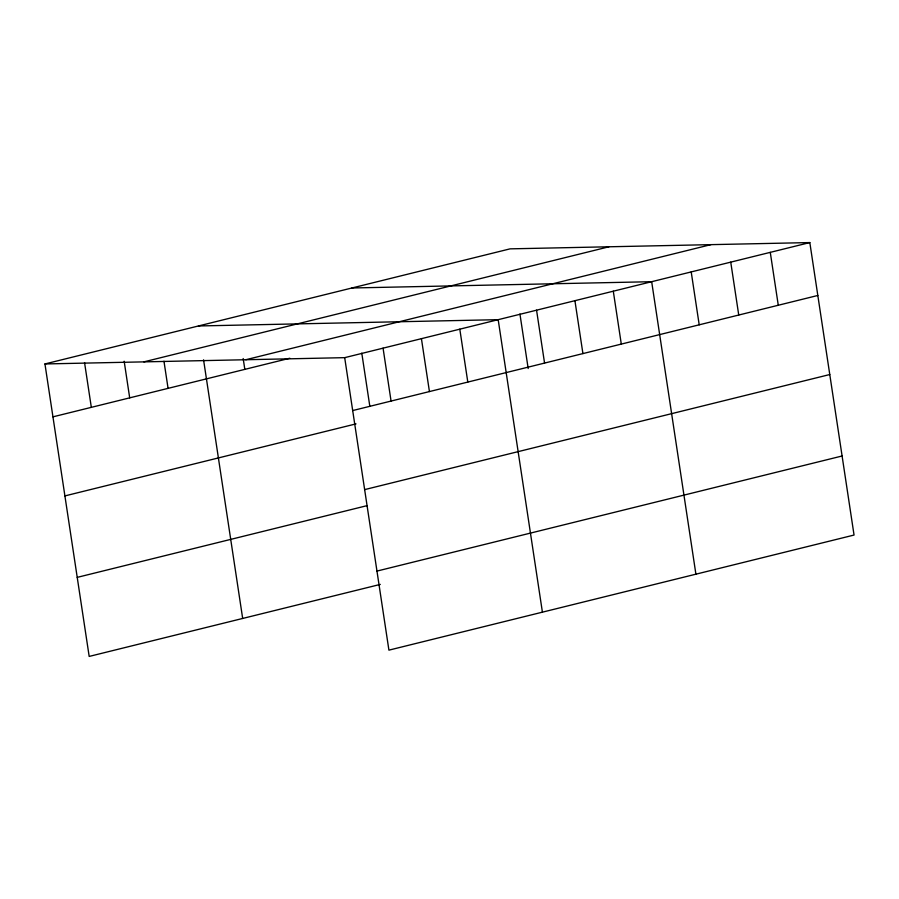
<?xml version="1.0" encoding="UTF-8"?>
<svg xmlns="http://www.w3.org/2000/svg" width="899" height="899" viewBox="0 0 899 899"><rect width="100%" height="100%" fill="white"/><g stroke="black" fill="none" stroke-linecap="round" stroke-linejoin="round"><path stroke-width="1.35" d="M44.95 363.949L510.081 248.854L809.819 242.573L854.05 535.051L388.919 650.146L344.688 357.656L44.95 363.949L89.181 656.427L380.288 584.406M143.862 361.87L608.994 246.775M245.775 359.735L710.907 244.64M52.951 416.844L289.804 358.24M344.688 357.656L809.819 242.573M352.689 410.562L817.82 295.468M64.908 495.911L356.015 423.878M364.646 489.618L829.777 374.535M77.224 577.372L367.006 505.665M376.962 571.079L842.093 455.995M351.936 287.983L651.674 281.702L695.905 574.191M198.443 325.966L498.181 319.673L542.412 612.163M770.274 252.349L778.276 305.244M730.741 262.137L738.742 315.032M691.207 271.914L699.208 324.82M613.298 291.197L621.299 344.092M574.922 300.693L582.923 353.588M536.557 310.189L544.558 363.084M519.937 314.021L528.185 368.545M459.805 329.169L467.806 382.075M421.429 338.665L429.43 391.571M383.064 348.16L391.065 401.066M361.791 353.15L369.826 406.314M243.18 358.521L244.82 369.365M203.567 359.87L242.674 618.456M163.966 361.229L168.068 388.357M124.163 361.229L129.692 397.852M84.551 362.589L91.327 407.348"/></g></svg>
